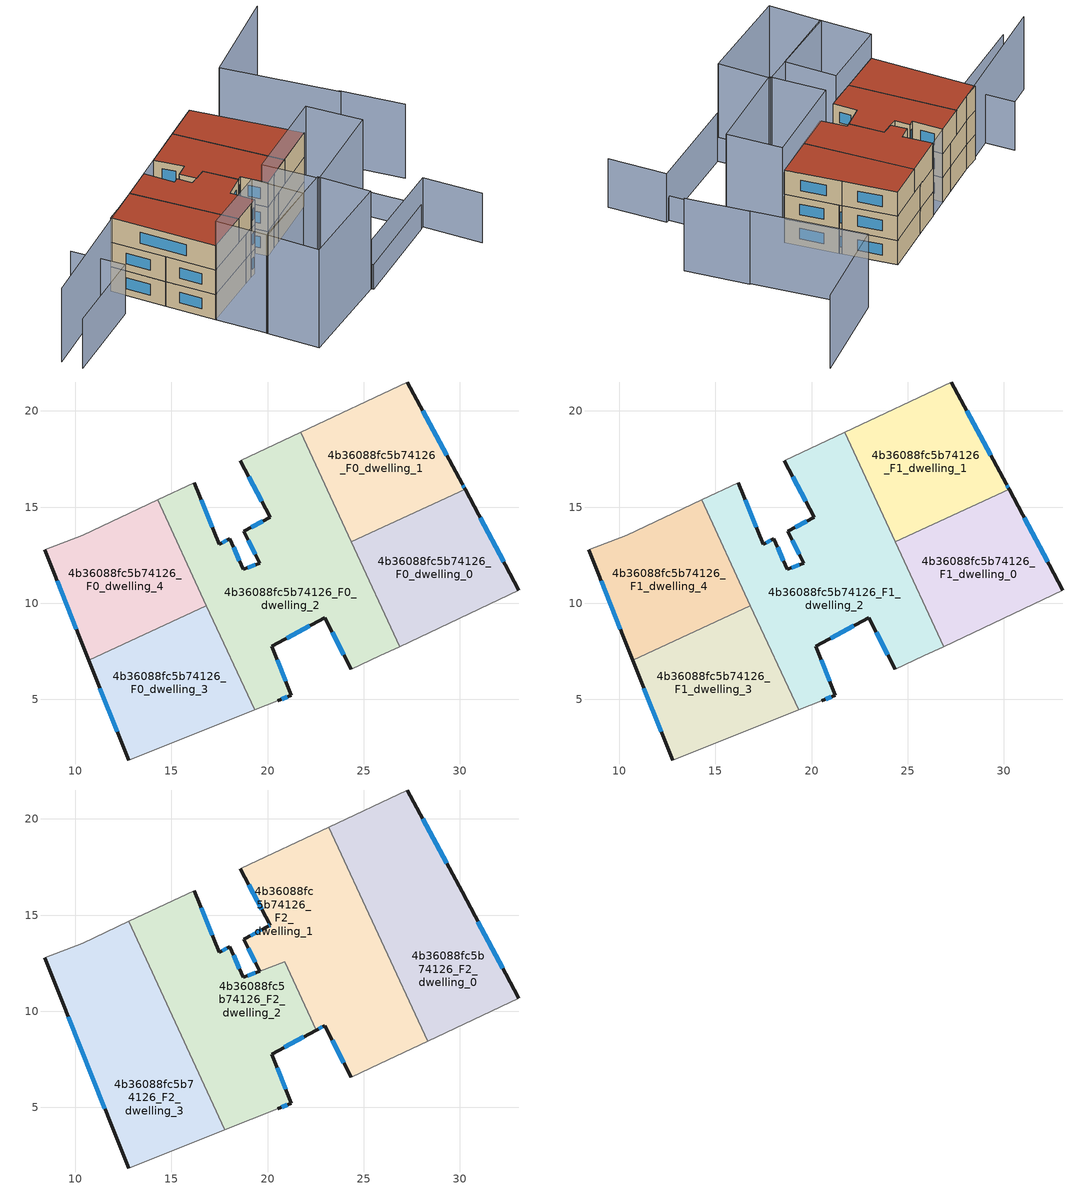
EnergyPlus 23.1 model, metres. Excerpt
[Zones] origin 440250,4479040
4b36088fc5b74126_F0_dwelling_0
 floor ground (EU_floor_Construction): 30.27,15.93 33.06,10.68 26.86,7.75 24.35,13.19 z0
 wall outside (EU_wall_Construction): 33.06,10.68 30.27,15.93 z0:3
 wall adiabatic (EU_wall_Construction): 26.86,7.75 33.06,10.68 z0:3
 wall to 4b36088fc5b74126_F0_dwelling_1 (EU_wall_Construction): 30.27,15.93 24.35,13.19 z0:3
 wall to 4b36088fc5b74126_F0_dwelling_2 (EU_wall_Construction): 24.35,13.19 26.86,7.75 z0:3
 window (EU_Window_Construction): 32.27,12.16 31.05,14.46 z0.84:2.16
4b36088fc5b74126_F0_dwelling_1
 floor ground (EU_floor_Construction): 27.26,21.51 30.11,16.22 30.27,15.93 24.35,13.19 21.71,18.89 z0
 wall outside (EU_wall_Construction): 30.27,15.93 30.11,16.22 27.26,21.51 z0:3
 wall adiabatic (EU_wall_Construction): 27.26,21.51 21.71,18.89 z0:3
 wall to 4b36088fc5b74126_F0_dwelling_2 (EU_wall_Construction): 21.71,18.89 24.35,13.19 z0:3
 window (EU_Window_Construction): 30.22,16.01 30.15,16.14 / 29.31,17.71 28.06,20.02 z0.84:2.16
4b36088fc5b74126_F0_dwelling_2
 floor ground (EU_floor_Construction): 21.71,18.89 26.86,7.75 25.83,7.26 24.35,6.58 22.97,9.25 20.21,7.78 21.23,5.23 20.52,4.94 19.32,4.46 14.28,15.38 16.19,16.28 17.48,13.06 18.04,13.37 18.72,11.76 19.59,12.09 18.75,13.75 20.13,14.48 18.58,17.41 z0
 wall outside (EU_wall_Construction): 20.52,4.94 21.23,5.23 20.21,7.78 22.97,9.25 24.35,6.58 / 18.58,17.41 20.13,14.48 18.75,13.75 19.59,12.09 18.72,11.76 18.04,13.37 17.48,13.06 16.19,16.28 z0:3
 wall adiabatic (EU_wall_Construction): 19.32,4.46 20.52,4.94 / 16.19,16.28 14.28,15.38 / 21.71,18.89 18.58,17.41 / 24.35,6.58 25.83,7.26 26.86,7.75 z0:3
 wall to 4b36088fc5b74126_F0_dwelling_4 (EU_wall_Construction): 14.28,15.38 16.82,9.88 z0:3
 wall to 4b36088fc5b74126_F0_dwelling_3 (EU_wall_Construction): 16.82,9.88 19.32,4.46 z0:3
 window (EU_Window_Construction): 20.94,5.94 20.49,7.06 / 20.72,5.02 21.03,5.15 / 17.11,13.96 16.55,15.37 / 17.88,13.28 17.63,13.15 / 18.53,12.21 18.23,12.92 / 19.35,12 18.96,11.85 / 18.99,13.28 19.35,12.55 / 19.75,14.28 19.14,13.95 / 19.02,16.59 19.7,15.3 / 23.36,8.5 23.96,7.33 / 20.98,8.19 22.19,8.84 z0.84:2.16
4b36088fc5b74126_F0_dwelling_3
 floor ground (EU_floor_Construction): 16.82,9.88 19.32,4.46 12.77,1.85 10.7,7.05 z0
 wall outside (EU_wall_Construction): 10.7,7.05 12.77,1.85 z0:3
 wall adiabatic (EU_wall_Construction): 12.77,1.85 19.32,4.46 z0:3
 wall to 4b36088fc5b74126_F0_dwelling_4 (EU_wall_Construction): 16.82,9.88 10.69,7.05 z0:3
 window (EU_Window_Construction): 11.28,5.59 12.18,3.31 z0.84:2.16
4b36088fc5b74126_F0_dwelling_4
 floor ground (EU_floor_Construction): 14.28,15.38 16.82,9.88 10.7,7.05 8.41,12.79 10.38,13.55 z0
 wall outside (EU_wall_Construction): 8.41,12.79 10.7,7.05 z0:3
 wall adiabatic (EU_wall_Construction): 14.28,15.38 10.38,13.55 8.41,12.79 z0:3
 window (EU_Window_Construction): 9.05,11.18 10.05,8.66 z0.84:2.16
4b36088fc5b74126_F1_dwelling_0
 floor to 4b36088fc5b74126_F0_dwelling_0 (EU_floor_Construction): 30.27,15.93 33.06,10.68 26.86,7.75 24.35,13.19 z3
 wall outside (EU_wall_Construction): 33.06,10.68 30.27,15.93 z3:6
 wall adiabatic (EU_wall_Construction): 26.86,7.75 33.06,10.68 z3:6
 wall to 4b36088fc5b74126_F1_dwelling_1 (EU_wall_Construction): 30.27,15.93 24.35,13.19 z3:6
 wall to 4b36088fc5b74126_F1_dwelling_2 (EU_wall_Construction): 24.35,13.19 26.86,7.75 z3:6
 window (EU_Window_Construction): 32.27,12.16 31.05,14.46 z3.84:5.16
4b36088fc5b74126_F1_dwelling_1
 floor to 4b36088fc5b74126_F0_dwelling_1 (EU_floor_Construction): 27.26,21.51 30.11,16.22 30.27,15.93 24.35,13.19 21.71,18.89 z3
 wall outside (EU_wall_Construction): 30.27,15.93 30.11,16.22 27.26,21.51 z3:6
 wall adiabatic (EU_wall_Construction): 27.26,21.51 21.71,18.89 z3:6
 wall to 4b36088fc5b74126_F1_dwelling_2 (EU_wall_Construction): 21.71,18.89 24.35,13.19 z3:6
 window (EU_Window_Construction): 30.22,16.01 30.15,16.14 / 29.31,17.71 28.06,20.02 z3.84:5.16
4b36088fc5b74126_F1_dwelling_2
 floor to 4b36088fc5b74126_F0_dwelling_2 (EU_floor_Construction): 21.71,18.89 26.86,7.75 25.83,7.26 24.35,6.58 22.97,9.25 20.21,7.78 21.23,5.23 20.52,4.94 19.32,4.46 14.28,15.38 16.19,16.28 17.48,13.06 18.04,13.37 18.72,11.76 19.59,12.09 18.75,13.75 20.13,14.48 18.58,17.41 z3
 wall outside (EU_wall_Construction): 20.52,4.94 21.23,5.23 20.21,7.78 22.97,9.25 24.35,6.58 / 18.58,17.41 20.13,14.48 18.75,13.75 19.59,12.09 18.72,11.76 18.04,13.37 17.48,13.06 16.19,16.28 z3:6
 wall adiabatic (EU_wall_Construction): 19.32,4.46 20.52,4.94 / 16.19,16.28 14.28,15.38 / 21.71,18.89 18.58,17.41 / 24.35,6.58 25.83,7.26 26.86,7.75 z3:6
 wall to 4b36088fc5b74126_F1_dwelling_4 (EU_wall_Construction): 14.28,15.38 16.82,9.88 z3:6
 wall to 4b36088fc5b74126_F1_dwelling_3 (EU_wall_Construction): 16.82,9.88 19.32,4.46 z3:6
 window (EU_Window_Construction): 20.94,5.94 20.49,7.06 / 20.72,5.02 21.03,5.15 / 17.11,13.96 16.55,15.37 / 17.88,13.28 17.63,13.15 / 18.53,12.21 18.23,12.92 / 19.35,12 18.96,11.85 / 18.99,13.28 19.35,12.55 / 19.75,14.28 19.14,13.95 / 19.02,16.59 19.7,15.3 / 23.36,8.5 23.96,7.33 / 20.98,8.19 22.19,8.84 z3.84:5.16
4b36088fc5b74126_F1_dwelling_3
 floor to 4b36088fc5b74126_F0_dwelling_3 (EU_floor_Construction): 16.82,9.88 19.32,4.46 12.77,1.85 10.69,7.05 z3
 wall outside (EU_wall_Construction): 10.7,7.05 12.77,1.85 z3:6
 wall adiabatic (EU_wall_Construction): 12.77,1.85 19.32,4.46 z3:6
 wall to 4b36088fc5b74126_F1_dwelling_4 (EU_wall_Construction): 16.82,9.88 10.69,7.05 z3:6
 window (EU_Window_Construction): 11.28,5.59 12.18,3.31 z3.84:5.16
4b36088fc5b74126_F1_dwelling_4
 floor to 4b36088fc5b74126_F0_dwelling_4 (EU_floor_Construction): 14.28,15.38 16.82,9.88 10.69,7.05 8.41,12.79 10.38,13.55 z3
 wall outside (EU_wall_Construction): 8.41,12.79 10.7,7.05 z3:6
 wall adiabatic (EU_wall_Construction): 14.28,15.38 10.38,13.55 8.41,12.79 z3:6
 window (EU_Window_Construction): 9.05,11.18 10.05,8.66 z3.84:5.16
4b36088fc5b74126_F2_dwelling_0
 floor to 4b36088fc5b74126_F1_dwelling_0 (EU_floor_Construction): 30.27,15.93 33.06,10.68 28.33,8.45 25.82,13.87 z6
 floor to 4b36088fc5b74126_F1_dwelling_1 (EU_floor_Construction): 27.26,21.51 30.11,16.22 30.27,15.93 25.82,13.87 23.18,19.58 z6
 wall outside (EU_wall_Construction): 33.06,10.68 30.11,16.22 27.26,21.51 z6:9
 wall adiabatic (EU_wall_Construction): 28.33,8.45 33.06,10.68 / 27.26,21.51 23.18,19.58 z6:9
 wall to 4b36088fc5b74126_F2_dwelling_1 (EU_wall_Construction): 23.18,19.58 28.33,8.45 z6:9
 window (EU_Window_Construction): 29.31,17.71 28.06,20.02 / 32.23,12.24 30.94,14.67 z6.84:8.16
 roof outside (EU_roof_Construction): 33.06,10.68 30.11,16.22 27.26,21.51 23.18,19.58 28.33,8.45 z9
4b36088fc5b74126_F2_dwelling_1
 floor to 4b36088fc5b74126_F1_dwelling_0 (EU_floor_Construction): 25.82,13.87 27.43,10.39 26.49,8.55 24.35,13.19 z6; 27.43,10.39 28.33,8.45 26.86,7.75 26.49,8.55 z6
 floor to 4b36088fc5b74126_F1_dwelling_1 (EU_floor_Construction): 23.18,19.58 25.82,13.87 24.35,13.19 21.71,18.89 z6
 floor to 4b36088fc5b74126_F1_dwelling_2 (EU_floor_Construction): 21.71,18.89 26.49,8.55 25.83,7.26 24.35,6.58 22.97,9.25 22.53,9.02 20.89,12.58 19.59,12.09 18.75,13.75 20.03,14.43 20.13,14.48 18.58,17.41 z6; 26.49,8.55 26.86,7.75 25.83,7.26 z6
 wall outside (EU_wall_Construction): 18.58,17.41 20.13,14.48 20.03,14.43 18.75,13.75 19.59,12.09 / 22.53,9.02 22.97,9.25 24.35,6.58 z6:9
 wall adiabatic (EU_wall_Construction): 23.18,19.58 18.64,17.44 18.58,17.41 / 24.35,6.58 25.83,7.26 28.33,8.45 z6:9
 wall to 4b36088fc5b74126_F2_dwelling_2 (EU_wall_Construction): 20.89,12.57 22.53,9.02 / 19.59,12.09 20.89,12.58 z6:9
 window (EU_Window_Construction): 20.1,14.47 20.06,14.44 / 19.02,16.59 19.7,15.3 / 23.36,8.5 23.96,7.33 / 22.65,9.09 22.84,9.19 / 18.99,13.28 19.35,12.55 / 19.67,14.24 19.11,13.94 z6.84:8.16
 roof outside (EU_roof_Construction): 28.33,8.45 23.18,19.58 18.64,17.44 18.58,17.41 20.13,14.48 20.03,14.43 18.75,13.75 19.59,12.09 20.89,12.58 22.53,9.02 22.97,9.25 24.35,6.58 25.83,7.26 z9
4b36088fc5b74126_F2_dwelling_2
 floor to 4b36088fc5b74126_F1_dwelling_2 (EU_floor_Construction): 20.89,12.57 22.53,9.02 20.21,7.78 21.23,5.23 20.52,4.94 16.82,9.88 14.28,15.38 16.19,16.28 17.48,13.06 18.04,13.37 18.72,11.76 19.59,12.09 z6; 16.82,9.88 20.52,4.94 19.32,4.47 z6
 floor to 4b36088fc5b74126_F1_dwelling_4 (EU_floor_Construction): 14.28,15.38 16.82,9.88 15.31,9.18 12.77,14.67 z6
 floor to 4b36088fc5b74126_F1_dwelling_3 (EU_floor_Construction): 16.82,9.88 19.32,4.47 17.77,3.85 15.31,9.18 z6
 wall outside (EU_wall_Construction): 20.52,4.94 21.23,5.23 20.21,7.78 22.53,9.02 / 19.59,12.09 18.72,11.76 18.04,13.37 17.48,13.06 16.19,16.28 z6:9
 wall adiabatic (EU_wall_Construction): 17.78,3.85 20.52,4.94 / 16.19,16.28 12.77,14.67 z6:9
 wall to 4b36088fc5b74126_F2_dwelling_3 (EU_wall_Construction): 12.77,14.67 17.77,3.85 z6:9
 window (EU_Window_Construction): 17.11,13.96 16.55,15.37 / 17.88,13.28 17.63,13.15 / 18.53,12.21 18.23,12.92 / 20.86,8.13 21.88,8.67 / 20.94,5.94 20.49,7.06 / 20.72,5.02 21.03,5.15 / 19.35,12 18.96,11.85 z6.84:8.16
 roof outside (EU_roof_Construction): 21.23,5.23 20.21,7.78 22.53,9.02 20.89,12.57 19.59,12.09 18.72,11.76 18.04,13.37 17.48,13.06 16.19,16.28 12.77,14.67 17.77,3.85 20.52,4.94 z9
4b36088fc5b74126_F2_dwelling_3
 floor to 4b36088fc5b74126_F1_dwelling_3 (EU_floor_Construction): 15.31,9.18 17.77,3.85 12.77,1.85 10.7,7.05 z6
 floor to 4b36088fc5b74126_F1_dwelling_4 (EU_floor_Construction): 12.77,14.67 15.31,9.18 10.7,7.05 8.41,12.79 10.38,13.55 z6
 wall outside (EU_wall_Construction): 8.41,12.79 12.77,1.85 z6:9
 wall adiabatic (EU_wall_Construction): 12.77,1.85 17.78,3.85 / 12.77,14.67 10.38,13.55 8.41,12.79 z6:9
 window (EU_Window_Construction): 9.63,9.72 11.54,4.92 z6.84:8.16
 roof outside (EU_roof_Construction): 17.78,3.85 12.77,14.67 10.38,13.55 8.41,12.79 12.77,1.85 z9
shading: 28.09,-4.79 39.37,-0.17 / 39.37,-0.17 41.88,-6.3 / 4.37,14.34 6.75,8.79 / 6.75,8.79 -3,4.61 z0:6; 44.01,7.49 40.76,13.77 / 40.79,13.59 34.69,25.05 / 34.69,25.05 45.03,30.56 / 27.27,21.49 -3.81,6.88 z0:9; 14.86,-3.42 25.78,0.75 / 25.78,0.75 27.9,-4.82 / 27.9,-4.82 16.98,-8.98 / 16.98,-8.98 14.86,-3.42 / 12.76,1.85 20.54,4.95 / 20.54,4.95 22.69,-0.44 / 22.69,-0.44 14.91,-3.54 / 14.91,-3.54 12.76,1.85 / 25.69,0.45 23.1,6.16 / 23.1,6.16 33.43,10.85 / 33.43,10.85 36.02,5.14 / 36.02,5.14 25.69,0.45 z0:12; 25.68,0.71 36.51,5.35 / 36.51,5.35 38.95,-0.34 / 38.95,-0.34 28.12,-4.99 / 28.12,-4.99 25.68,0.71 z0:3
[Building]
EU S2 Campaign: North Axis=0; Terrain=City; Solar Distribution=FullExterior
[Site:Location]
Madrid: Latitude=40.5; Longitude=-3.5; Time Zone=1; Elevation=609
[SizingPeriod:WeatherFileDays]
AnnualSizingPeriod: Begin Month=1; Begin Day of Month=1; End Month=12; End Day of Month=31; Day of Week for Start Day=Monday; Use Weather File Daylight Saving Period=No; Use Weather File Rain and Snow Indicators=No
[MATERIAL]
EU_InternalMass_Material: Roughness=MediumRough; Thickness=0.1; Conductivity=1; Density=1800; Specific Heat=900; Thermal Absorptance=0.9; Solar Absorptance=0.7; Visible Absorptance=0.7
[MATERIAL:NOMASS] Roughness=MediumRough; Thermal Absorptance=0.9; Solar Absorptance=0.7; Visible Absorptance=0.7
Name | Thermal Resistance
EU_wall_NoMass; EU_roof_NoMass | 2.16768
EU_floor_NoMass | 1.14339
[WINDOWMATERIAL:SIMPLEGLAZINGSYSTEM]
EU_Window_SimpleGlazing: UFactor=3.23888; Solar Heat Gain Coefficient=0.85; Visible Transmittance=0.85
[CONSTRUCTION]
EU_wall_Construction: EU_wall_NoMass
EU_roof_Construction: EU_roof_NoMass
EU_floor_Construction: EU_floor_NoMass
EU_InternalMass_Construction: EU_InternalMass_Material
EU_Window_Construction: EU_Window_SimpleGlazing
[ZONE] Type=1; Multiplier=1; Ceiling Height=autocalculate; Floor Area=autocalculate; Part of Total Floor Area=Yes
Name | Volume
4b36088fc5b74126_F0_dwelling_0; 4b36088fc5b74126_F1_dwelling_0 | 119.663
4b36088fc5b74126_F2_dwelling_0 | 179.508
4b36088fc5b74126_F0_dwelling_1; 4b36088fc5b74126_F1_dwelling_1 | 119.672
4b36088fc5b74126_F2_dwelling_1 | 187.868
4b36088fc5b74126_F0_dwelling_2; 4b36088fc5b74126_F1_dwelling_2 | 239.331
4b36088fc5b74126_F2_dwelling_2 | 171.096
4b36088fc5b74126_F0_dwelling_3; 4b36088fc5b74126_F1_dwelling_3 | 119.667
4b36088fc5b74126_F2_dwelling_3 | 179.517
4b36088fc5b74126_F0_dwelling_4 | 119.664
4b36088fc5b74126_F1_dwelling_4 | 119.665
[INTERNALMASS] Construction=EU_InternalMass_Construction
Name | Zone or ZoneList | Surface Area
4b36088fc5b74126_F0_dwelling_0_EU_InternalMass | 4b36088fc5b74126_F0_dwelling_0 | 39.8881
4b36088fc5b74126_F0_dwelling_1_EU_InternalMass | 4b36088fc5b74126_F0_dwelling_1 | 39.891
4b36088fc5b74126_F0_dwelling_2_EU_InternalMass | 4b36088fc5b74126_F0_dwelling_2 | 79.777
4b36088fc5b74126_F0_dwelling_3_EU_InternalMass | 4b36088fc5b74126_F0_dwelling_3 | 39.889
4b36088fc5b74126_F0_dwelling_4_EU_InternalMass | 4b36088fc5b74126_F0_dwelling_4 | 39.8883
4b36088fc5b74126_F1_dwelling_0_EU_InternalMass | 4b36088fc5b74126_F1_dwelling_0 | 39.8881
4b36088fc5b74126_F1_dwelling_1_EU_InternalMass | 4b36088fc5b74126_F1_dwelling_1 | 39.891
4b36088fc5b74126_F1_dwelling_2_EU_InternalMass | 4b36088fc5b74126_F1_dwelling_2 | 79.777
4b36088fc5b74126_F1_dwelling_3_EU_InternalMass | 4b36088fc5b74126_F1_dwelling_3 | 39.889
4b36088fc5b74126_F1_dwelling_4_EU_InternalMass | 4b36088fc5b74126_F1_dwelling_4 | 39.8883
4b36088fc5b74126_F2_dwelling_0_EU_InternalMass | 4b36088fc5b74126_F2_dwelling_0 | 59.8359
4b36088fc5b74126_F2_dwelling_1_EU_InternalMass | 4b36088fc5b74126_F2_dwelling_1 | 62.6214
4b36088fc5b74126_F2_dwelling_2_EU_InternalMass | 4b36088fc5b74126_F2_dwelling_2 | 57.032
4b36088fc5b74126_F2_dwelling_3_EU_InternalMass | 4b36088fc5b74126_F2_dwelling_3 | 59.8394
[OTHEREQUIPMENT] Fuel Type=Electricity; Design Level Calculation Method=Watts/Area; Power per Zone Floor Area=1; Fraction Latent=0; Fraction Radiant=0; Fraction Lost=0; Carbon Dioxide Generation Rate=0; EndUse Subcategory=EU_Step8_InternalGains
Name | Zone or ZoneList or Space or SpaceList | Schedule
EU_Step8_InternalGain_4b36088fc5b74126_F0_dwelling_0_f000 | 4b36088fc5b74126_F0_dwelling_0 | EU_Step8_GainSchedule_4b36088fc5b74126_F0_dwelling_0_f000
EU_Step8_InternalGain_4b36088fc5b74126_F0_dwelling_1_f000 | 4b36088fc5b74126_F0_dwelling_1 | EU_Step8_GainSchedule_4b36088fc5b74126_F0_dwelling_1_f000
EU_Step8_InternalGain_4b36088fc5b74126_F0_dwelling_2_f000 | 4b36088fc5b74126_F0_dwelling_2 | EU_Step8_GainSchedule_4b36088fc5b74126_F0_dwelling_2_f000
EU_Step8_InternalGain_4b36088fc5b74126_F0_dwelling_3_f000 | 4b36088fc5b74126_F0_dwelling_3 | EU_Step8_GainSchedule_4b36088fc5b74126_F0_dwelling_3_f000
EU_Step8_InternalGain_4b36088fc5b74126_F0_dwelling_4_f000 | 4b36088fc5b74126_F0_dwelling_4 | EU_Step8_GainSchedule_4b36088fc5b74126_F0_dwelling_4_f000
EU_Step8_InternalGain_4b36088fc5b74126_F1_dwelling_0_f000 | 4b36088fc5b74126_F1_dwelling_0 | EU_Step8_GainSchedule_4b36088fc5b74126_F1_dwelling_0_f000
EU_Step8_InternalGain_4b36088fc5b74126_F1_dwelling_1_f000 | 4b36088fc5b74126_F1_dwelling_1 | EU_Step8_GainSchedule_4b36088fc5b74126_F1_dwelling_1_f000
EU_Step8_InternalGain_4b36088fc5b74126_F1_dwelling_2_f000 | 4b36088fc5b74126_F1_dwelling_2 | EU_Step8_GainSchedule_4b36088fc5b74126_F1_dwelling_2_f000
EU_Step8_InternalGain_4b36088fc5b74126_F1_dwelling_3_f000 | 4b36088fc5b74126_F1_dwelling_3 | EU_Step8_GainSchedule_4b36088fc5b74126_F1_dwelling_3_f000
EU_Step8_InternalGain_4b36088fc5b74126_F1_dwelling_4_f000 | 4b36088fc5b74126_F1_dwelling_4 | EU_Step8_GainSchedule_4b36088fc5b74126_F1_dwelling_4_f000
EU_Step8_InternalGain_4b36088fc5b74126_F2_dwelling_0_f000 | 4b36088fc5b74126_F2_dwelling_0 | EU_Step8_GainSchedule_4b36088fc5b74126_F2_dwelling_0_f000
EU_Step8_InternalGain_4b36088fc5b74126_F2_dwelling_1_f000 | 4b36088fc5b74126_F2_dwelling_1 | EU_Step8_GainSchedule_4b36088fc5b74126_F2_dwelling_1_f000
EU_Step8_InternalGain_4b36088fc5b74126_F2_dwelling_2_f000 | 4b36088fc5b74126_F2_dwelling_2 | EU_Step8_GainSchedule_4b36088fc5b74126_F2_dwelling_2_f000
EU_Step8_InternalGain_4b36088fc5b74126_F2_dwelling_3_f000 | 4b36088fc5b74126_F2_dwelling_3 | EU_Step8_GainSchedule_4b36088fc5b74126_F2_dwelling_3_f000
[ZONEVENTILATION:DESIGNFLOWRATE] Schedule=EU_AlwaysOn; Design Flow Rate Calculation Method=AirChanges/Hour; Air Changes per Hour=0.480546; Ventilation Type=Natural; Fan Pressure Rise=0; Fan Total Efficiency=1; Constant Term Coefficient=1; Temperature Term Coefficient=0; Velocity Term Coefficient=0; Velocity Squared Term Coefficient=0; Minimum Indoor Temperature=-100; Maximum Indoor Temperature=100; Delta Temperature=-100; Minimum Outdoor Temperature=-100; Maximum Outdoor Temperature=100; Maximum Wind Speed=40
Name | Zone or ZoneList or Space or SpaceList
EU_ConstantAir_4b36088fc5b74126_F0_dwelling_0 | 4b36088fc5b74126_F0_dwelling_0
EU_ConstantAir_4b36088fc5b74126_F0_dwelling_1 | 4b36088fc5b74126_F0_dwelling_1
EU_ConstantAir_4b36088fc5b74126_F0_dwelling_2 | 4b36088fc5b74126_F0_dwelling_2
EU_ConstantAir_4b36088fc5b74126_F0_dwelling_3 | 4b36088fc5b74126_F0_dwelling_3
EU_ConstantAir_4b36088fc5b74126_F0_dwelling_4 | 4b36088fc5b74126_F0_dwelling_4
EU_ConstantAir_4b36088fc5b74126_F1_dwelling_0 | 4b36088fc5b74126_F1_dwelling_0
EU_ConstantAir_4b36088fc5b74126_F1_dwelling_1 | 4b36088fc5b74126_F1_dwelling_1
EU_ConstantAir_4b36088fc5b74126_F1_dwelling_2 | 4b36088fc5b74126_F1_dwelling_2
EU_ConstantAir_4b36088fc5b74126_F1_dwelling_3 | 4b36088fc5b74126_F1_dwelling_3
EU_ConstantAir_4b36088fc5b74126_F1_dwelling_4 | 4b36088fc5b74126_F1_dwelling_4
EU_ConstantAir_4b36088fc5b74126_F2_dwelling_0 | 4b36088fc5b74126_F2_dwelling_0
EU_ConstantAir_4b36088fc5b74126_F2_dwelling_1 | 4b36088fc5b74126_F2_dwelling_1
EU_ConstantAir_4b36088fc5b74126_F2_dwelling_2 | 4b36088fc5b74126_F2_dwelling_2
EU_ConstantAir_4b36088fc5b74126_F2_dwelling_3 | 4b36088fc5b74126_F2_dwelling_3
[HVACTEMPLATE:THERMOSTAT] Constant Heating Setpoint=20; Constant Cooling Setpoint=50
EU_HeatOnly_4b36088fc5b74126_F0_dwelling_0; EU_HeatOnly_4b36088fc5b74126_F0_dwelling_1; EU_HeatOnly_4b36088fc5b74126_F0_dwelling_2; EU_HeatOnly_4b36088fc5b74126_F0_dwelling_3; EU_HeatOnly_4b36088fc5b74126_F0_dwelling_4; EU_HeatOnly_4b36088fc5b74126_F1_dwelling_0; EU_HeatOnly_4b36088fc5b74126_F1_dwelling_1; EU_HeatOnly_4b36088fc5b74126_F1_dwelling_2; EU_HeatOnly_4b36088fc5b74126_F1_dwelling_3; EU_HeatOnly_4b36088fc5b74126_F1_dwelling_4; EU_HeatOnly_4b36088fc5b74126_F2_dwelling_0; EU_HeatOnly_4b36088fc5b74126_F2_dwelling_1; EU_HeatOnly_4b36088fc5b74126_F2_dwelling_2; EU_HeatOnly_4b36088fc5b74126_F2_dwelling_3
[HVACTEMPLATE:ZONE:IDEALLOADSAIRSYSTEM] System Availability Schedule=EU_AlwaysOn; Maximum Heating Supply Air Temperature=50; Minimum Cooling Supply Air Temperature=13; Maximum Heating Supply Air Humidity Ratio=0.0156; Minimum Cooling Supply Air Humidity Ratio=0.0077; Heating Limit=NoLimit; Cooling Limit=NoLimit; Heating Availability Schedule=EU_AlwaysOn; Cooling Availability Schedule=EU_CoolingOff; Dehumidification Control Type=ConstantSensibleHeatRatio; Cooling Sensible Heat Ratio=0.7; Dehumidification Setpoint=60; Humidification Control Type=None; Humidification Setpoint=30; Outdoor Air Method=None; Outdoor Air Flow Rate per Person=0.00944; Outdoor Air Flow Rate per Zone Floor Area=0; Outdoor Air Flow Rate per Zone=0; Demand Controlled Ventilation Type=None; Outdoor Air Economizer Type=NoEconomizer; Heat Recovery Type=None; Sensible Heat Recovery Effectiveness=0.7; Latent Heat Recovery Effectiveness=0.65
Name | Template Thermostat
4b36088fc5b74126_F0_dwelling_0 | EU_HeatOnly_4b36088fc5b74126_F0_dwelling_0
4b36088fc5b74126_F0_dwelling_1 | EU_HeatOnly_4b36088fc5b74126_F0_dwelling_1
4b36088fc5b74126_F0_dwelling_2 | EU_HeatOnly_4b36088fc5b74126_F0_dwelling_2
4b36088fc5b74126_F0_dwelling_3 | EU_HeatOnly_4b36088fc5b74126_F0_dwelling_3
4b36088fc5b74126_F0_dwelling_4 | EU_HeatOnly_4b36088fc5b74126_F0_dwelling_4
4b36088fc5b74126_F1_dwelling_0 | EU_HeatOnly_4b36088fc5b74126_F1_dwelling_0
4b36088fc5b74126_F1_dwelling_1 | EU_HeatOnly_4b36088fc5b74126_F1_dwelling_1
4b36088fc5b74126_F1_dwelling_2 | EU_HeatOnly_4b36088fc5b74126_F1_dwelling_2
4b36088fc5b74126_F1_dwelling_3 | EU_HeatOnly_4b36088fc5b74126_F1_dwelling_3
4b36088fc5b74126_F1_dwelling_4 | EU_HeatOnly_4b36088fc5b74126_F1_dwelling_4
4b36088fc5b74126_F2_dwelling_0 | EU_HeatOnly_4b36088fc5b74126_F2_dwelling_0
4b36088fc5b74126_F2_dwelling_1 | EU_HeatOnly_4b36088fc5b74126_F2_dwelling_1
4b36088fc5b74126_F2_dwelling_2 | EU_HeatOnly_4b36088fc5b74126_F2_dwelling_2
4b36088fc5b74126_F2_dwelling_3 | EU_HeatOnly_4b36088fc5b74126_F2_dwelling_3
[SIZING:ZONE] Zone Cooling Design Supply Air Temperature Input Method=SupplyAirTemperature; Zone Cooling Design Supply Air Temperature=13; Zone Heating Design Supply Air Temperature Input Method=SupplyAirTemperature; Zone Heating Design Supply Air Temperature=50; Zone Cooling Design Supply Air Humidity Ratio=0.008; Zone Heating Design Supply Air Humidity Ratio=0.008; Cooling Design Air Flow Method=DesignDay; Cooling Design Air Flow Rate=0; Cooling Minimum Air Flow per Zone Floor Area=0.000762; Cooling Minimum Air Flow=0; Cooling Minimum Air Flow Fraction=0.2; Heating Design Air Flow Method=DesignDay; Heating Design Air Flow Rate=0; Heating Maximum Air Flow per Zone Floor Area=0.002032; Heating Maximum Air Flow=0.141576; Heating Maximum Air Flow Fraction=0.3; Account for Dedicated Outdoor Air System=No; Dedicated Outdoor Air System Control Strategy=NeutralSupplyAir; Dedicated Outdoor Air Low Setpoint Temperature for Design=autosize; Dedicated Outdoor Air High Setpoint Temperature for Design=autosize; Zone Load Sizing Method=Sensible Load Only No Latent Load; Zone Latent Cooling Design Supply Air Humidity Ratio Input Method=HumidityRatioDifference; Zone Cooling Design Supply Air Humidity Ratio Difference=0.005; Zone Latent Heating Design Supply Air Humidity Ratio Input Method=HumidityRatioDifference; Zone Humidification Design Supply Air Humidity Ratio Difference=0.005
4b36088fc5b74126_F0_dwelling_0; 4b36088fc5b74126_F0_dwelling_1; 4b36088fc5b74126_F0_dwelling_2; 4b36088fc5b74126_F0_dwelling_3; 4b36088fc5b74126_F0_dwelling_4; 4b36088fc5b74126_F1_dwelling_0; 4b36088fc5b74126_F1_dwelling_1; 4b36088fc5b74126_F1_dwelling_2; 4b36088fc5b74126_F1_dwelling_3; 4b36088fc5b74126_F1_dwelling_4; 4b36088fc5b74126_F2_dwelling_0; 4b36088fc5b74126_F2_dwelling_1; 4b36088fc5b74126_F2_dwelling_2; 4b36088fc5b74126_F2_dwelling_3
[SCHEDULE:CONSTANT]
Name | Hourly Value
EU_AlwaysOn | 1
EU_CoolingOff | 0
[SCHEDULE:FILE] Column Number=1; Rows to Skip at Top=0; Number of Hours of Data=8760; Column Separator=Comma; Interpolate to Timestep=No; Minutes per Item=60; Adjust Schedule for Daylight Savings=Yes
Name | File
EU_Step8_GainSchedule_4b36088fc5b74126_F0_dwelling_0_f000 | ../../schedules/4b36088fc5b74126/4b36088fc5b74126_F0_dwelling_0_f000_gain.csv
EU_Step8_GainSchedule_4b36088fc5b74126_F0_dwelling_1_f000 | ../../schedules/4b36088fc5b74126/4b36088fc5b74126_F0_dwelling_1_f000_gain.csv
EU_Step8_GainSchedule_4b36088fc5b74126_F0_dwelling_2_f000 | ../../schedules/4b36088fc5b74126/4b36088fc5b74126_F0_dwelling_2_f000_gain.csv
EU_Step8_GainSchedule_4b36088fc5b74126_F0_dwelling_3_f000 | ../../schedules/4b36088fc5b74126/4b36088fc5b74126_F0_dwelling_3_f000_gain.csv
EU_Step8_GainSchedule_4b36088fc5b74126_F0_dwelling_4_f000 | ../../schedules/4b36088fc5b74126/4b36088fc5b74126_F0_dwelling_4_f000_gain.csv
EU_Step8_GainSchedule_4b36088fc5b74126_F1_dwelling_0_f000 | ../../schedules/4b36088fc5b74126/4b36088fc5b74126_F1_dwelling_0_f000_gain.csv
EU_Step8_GainSchedule_4b36088fc5b74126_F1_dwelling_1_f000 | ../../schedules/4b36088fc5b74126/4b36088fc5b74126_F1_dwelling_1_f000_gain.csv
EU_Step8_GainSchedule_4b36088fc5b74126_F1_dwelling_2_f000 | ../../schedules/4b36088fc5b74126/4b36088fc5b74126_F1_dwelling_2_f000_gain.csv
EU_Step8_GainSchedule_4b36088fc5b74126_F1_dwelling_3_f000 | ../../schedules/4b36088fc5b74126/4b36088fc5b74126_F1_dwelling_3_f000_gain.csv
EU_Step8_GainSchedule_4b36088fc5b74126_F1_dwelling_4_f000 | ../../schedules/4b36088fc5b74126/4b36088fc5b74126_F1_dwelling_4_f000_gain.csv
EU_Step8_GainSchedule_4b36088fc5b74126_F2_dwelling_0_f000 | ../../schedules/4b36088fc5b74126/4b36088fc5b74126_F2_dwelling_0_f000_gain.csv
EU_Step8_GainSchedule_4b36088fc5b74126_F2_dwelling_1_f000 | ../../schedules/4b36088fc5b74126/4b36088fc5b74126_F2_dwelling_1_f000_gain.csv
EU_Step8_GainSchedule_4b36088fc5b74126_F2_dwelling_2_f000 | ../../schedules/4b36088fc5b74126/4b36088fc5b74126_F2_dwelling_2_f000_gain.csv
EU_Step8_GainSchedule_4b36088fc5b74126_F2_dwelling_3_f000 | ../../schedules/4b36088fc5b74126/4b36088fc5b74126_F2_dwelling_3_f000_gain.csv
